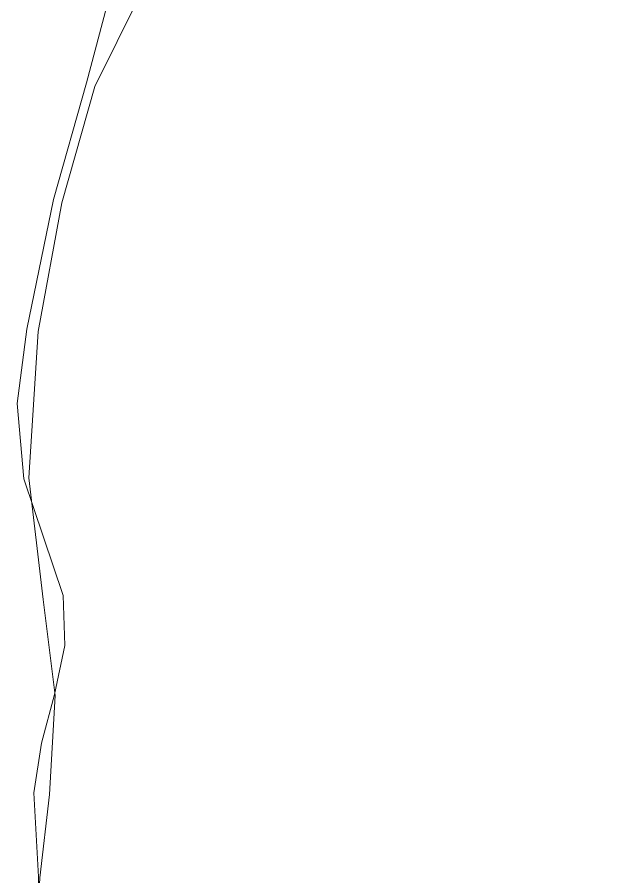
# Model space of a CAD drawing. Header units: metres. Extents: x 0 to 309348, y 0 to 6272736.
# Drawn here: x 308390.3 to 308455.9, y 6272132.6 to 6272225.7 of the extents above; entities that cross this region are included whole.
import ezdxf

# ---------------------------------------------------------------- set-up
doc = ezdxf.new("R2010")
doc.units = ezdxf.units.M
doc.layers.add('_User Miscellaneous1', color=30, linetype='Continuous', lineweight=13)
doc.layers.add('Cadastre Land Parcels_SP_EXT', color=118, linetype='Continuous', lineweight=15)

msp = doc.modelspace()

# ---------------------------------------------------------------- linework, layer by layer
at = {"layer": '_User Miscellaneous1'}
msp.add_lwpolyline([(308400.4563, 6272228.6855), (308397.79014, 6272218.57546), (308394.22334, 6272205.94789), (308391.33054, 6272191.90179), (308390.27996, 6272183.85152), (308390.9808, 6272175.72535), (308395.26765, 6272163.10038), (308395.42803, 6272157.6547), (308394.33266, 6272152.36351), (308392.92321, 6272147.11545), (308392.08536, 6272141.72792), (308392.57467, 6272132.63834), (308392.421, 6272123), (308393.486, 6272111.058), (308393.9892, 6272104.37849), (308395.02654, 6272094.56026), (308398.89621, 6272076.64029), (308401.84386, 6272059.39034), (308404.71169, 6272045.54793), (308405.43402, 6272040.60096), (308407.50547, 6272031.6625), (308407.68616, 6272025.22114), (308404.24305, 6272018.06282), (308463.01045, 6272028.84718)], dxfattribs=at)
at = {"layer": 'Cadastre Land Parcels_SP_EXT', "linetype": 'Continuous'}
msp.add_lwpolyline([(308583.20198, 6272143.85901), (308492.01896, 6272264.00303), (308477.72798, 6272282.80198), (308470.939, 6272277.31996), (308464.01699, 6272272.893), (308453.323, 6272266.79496), (308441.93304, 6272260.48403), (308428.85902, 6272253.14297), (308418.19798, 6272245.24401), (308409.93702, 6272237.38903), (308403.50499, 6272227.968), (308398.68097, 6272218.17598), (308395.10898, 6272205.60404), (308392.562, 6272191.65102), (308391.54997, 6272175.82499), (308393.09102, 6272162.647), (308394.38103, 6272152.265), (308393.77498, 6272141.54796), (308392.73999, 6272132.52602), (308392.21396, 6272122.91101), (308393.22997, 6272111.12497), (308393.257, 6272110.92498), (308583.20198, 6272143.85901)], close=True, dxfattribs=at)

doc.saveas('drawing.dxf')
